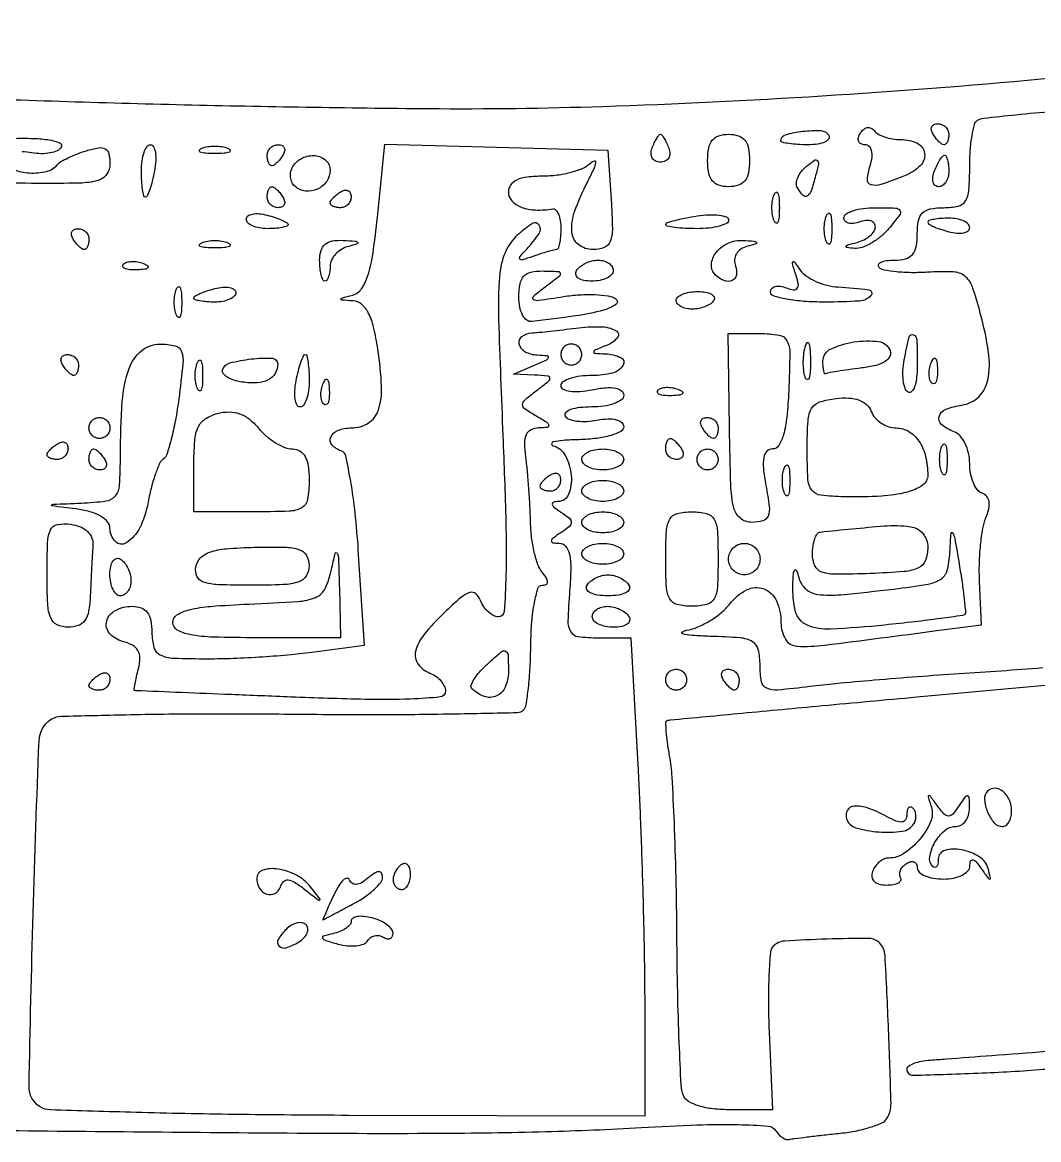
# Model space of a CAD drawing. Extents: x -19 to 322, y 67 to 181.
# Drawn here: x 137.2 to 183.3, y 67 to 117.6 of the extents above; entities that cross this region are included whole.
import ezdxf

# ---------------------------------------------------------------- set-up
doc = ezdxf.new("R2010")
doc.units = 0
doc.layers.get('0').update_dxf_attribs({"linetype": 'CONTINUOUS'})

msp = doc.modelspace()

# ---------------------------------------------------------------- linework, layer by layer
for points in [[(204.382, 117.444, -0.012283), (183.415, 114.994, -0.014636), (163.544, 113.751, -0.01034), (155.641, 113.652, -0.003884), (144.57, 113.828, -0.003939), (133.301, 114.184, -0.008338), (124.577, 114.674, -0.008701), (109.521, 116.035, -0.010734)], [(183.487, 88.324, -0.003428), (179.7, 88.055, 0.002729), (177.807, 87.924, 0.002466), (175.849, 87.767, 0.002469), (174.097, 87.61, 0.007862), (172.929, 87.48, -0.008691), (171.485, 87.323, -0.124286), (170.978, 87.402, -0.252148), (170.738, 87.703, -0.044898), (170.672, 88.443, 0.055231), (170.592, 89.159, 0.208687), (170.332, 89.514, 0.113336), (169.78, 89.686, 0.011771), (168.414, 89.757, -0.008587), (167.596, 89.795, -0.046966), (167.159, 89.864, -0.637962), (167.143, 89.946, -0.111747), (167.345, 90.031, 0.057491), (167.856, 90.183, 0.036201), (168.411, 90.469, 0.03604), (168.922, 90.835, 0.053959), (169.304, 91.229, -0.108632), (170.065, 91.859, -0.210054), (170.84, 91.907, -0.204131), (171.415, 91.366, -0.10356), (171.622, 90.376, 0.132885), (171.825, 89.626, 0.252949), (172.344, 89.31, 0.044375), (173.59, 89.357, 0.001381), (178.663, 90.014), (180.715, 90.285), (180.622, 92.246, -0.019231), (180.614, 93.064, -0.017845), (180.668, 93.902, -0.018162), (180.771, 94.643, -0.055547), (180.913, 95.129, 0.043597), (181.042, 95.535, 0.094895), (181.052, 95.86, 0.134712), (180.946, 96.094, 0.139861), (180.736, 96.238, -0.153297), (180.521, 96.393, -0.061828), (180.34, 96.711, -0.053377), (180.217, 97.129, -0.045102), (180.176, 97.588, 0.056824), (180.123, 98.053, 0.058432), (179.966, 98.49, 0.064709), (179.736, 98.834, 0.121949), (179.463, 99.025, -0.078938), (178.902, 99.349, -0.302825), (178.788, 99.715, -0.232776), (179.09, 100.042, -0.057064), (179.819, 100.233, 0.160237), (180.583, 100.61, 0.150177), (180.999, 101.377, 0.086805), (181.029, 102.616, 0.028658), (180.656, 104.405, 0.018017), (180.283, 105.614, 0.145623), (179.948, 106.08, 0.158056), (179.424, 106.267, 0.022297), (178.265, 106.25, -0.017269), (177.526, 106.232, -0.022418), (176.851, 106.269, -0.020914), (176.303, 106.348, -0.151637), (176.07, 106.47, -0.287075), (176.042, 106.594, -0.202101), (176.14, 106.703, -0.079863), (176.397, 106.777, -0.030393), (176.77, 106.8, 0.063183), (177.266, 106.863, 0.152237), (177.578, 107.056, 0.134463), (177.748, 107.41, 0.044892), (177.8, 107.988, -0.045527), (177.855, 108.591, -0.152009), (178.037, 108.938, -0.152009), (178.385, 109.121, -0.045527), (178.988, 109.176, 0.054025), (179.646, 109.247, 0.200006), (179.981, 109.482, 0.12532), (180.14, 109.965, 0.016657), (180.176, 111.048, -0.017723), (180.202, 111.781, -0.024547), (180.28, 112.434, -0.022686), (180.393, 112.951, -0.194248), (180.532, 113.137, -0.108362), (180.814, 113.232, -0.002342), (182.269, 113.389, -0.005261), (183.981, 113.547, -0.003513)], [(136.853, 110.904, 0.080644), (137.549, 110.751, 0.071396), (138.337, 110.821, 0.16599), (138.833, 111.131, -0.09194), (138.99, 111.265, -0.01872), (139.315, 111.436, -0.019143), (139.713, 111.608, -0.016924), (140.14, 111.757, -0.032553), (140.691, 111.891, -0.169808), (140.995, 111.84, -0.215718), (141.159, 111.622, -0.055172), (141.209, 111.173, -0.152691), (141.057, 110.686, -0.177173), (140.663, 110.408, -0.060859), (139.826, 110.289, -0.006678), (137.883, 110.276, -0.006492), (135.896, 110.315, -0.065335)], [(136.92, 112.318, -0.015707), (137.856, 112.309, -0.037501), (138.546, 112.229, -0.065139), (138.951, 112.095, -0.44474), (139.003, 111.916, -0.150451), (138.82, 111.757, -0.058192), (138.495, 111.655, -0.050755), (138.092, 111.62, -0.043385), (137.669, 111.664, 0.0452), (137.233, 111.707, 0.095325)], [(134.913, 67.385, 0.000509), (148.78, 67.26, 0.002995), (156.052, 67.245, 0.005651), (160.95, 67.32, 0.008076), (165.293, 67.506, -0.005878), (167.825, 67.626, -0.014639), (169.678, 67.637, -0.011972), (171.037, 67.573, -0.241059), (171.38, 67.365, 0.05298), (171.518, 67.187, 0.058677), (171.687, 67.048, 0.066787), (171.859, 66.968, 0.136577), (172.006, 66.963, -0.026955), (172.222, 67.003, -0.002164), (172.795, 67.076, -0.002919), (173.48, 67.156, -0.002236), (174.229, 67.236, 0.021806), (174.977, 67.345, 0.027472), (175.655, 67.514, 0.02756), (176.192, 67.712, 0.153274), (176.422, 67.911, 0.146058), (176.608, 68.601, 0.003557), (176.496, 71.935, 0.003089), (176.338, 75.3, 0.177555), (176.097, 75.861, 0.205821), (175.623, 76.067, 0.008223), (173.697, 76.04, 0.008796), (171.783, 75.949, 0.182006), (171.267, 75.716, 0.177551), (171.142, 75.444, 0.008728), (171.076, 74.442, 0.013237), (171.051, 73.225, 0.009093), (171.083, 71.846), (171.231, 68.309), (169.339, 68.309, -0.026878), (168.541, 68.351, -0.046598), (167.891, 68.484, -0.059938), (167.425, 68.688, -0.169387), (167.198, 68.956, -0.078959), (167.098, 69.431, -0.002662), (167.01, 71.352, -0.004972), (166.94, 73.627, -0.003439), (166.904, 76.203, 0.003799), (166.866, 78.843, 0.004606), (166.788, 81.317, 0.003916), (166.688, 83.397, 0.031528), (166.574, 84.347, -0.01064), (166.477, 84.942, -0.017262), (166.423, 85.452, -0.01135), (166.403, 85.863, -0.338254), (166.461, 85.942, -0.049289), (166.602, 85.97, -0.000048), (169.855, 86.278, -0.000486), (173.491, 86.618, -0.000298), (177.776, 87.012), (188.92, 88.029)], [(186.353, 71.153, -0.00017), (183.636, 70.943, -0.000228), (181.173, 70.754, -0.000156), (179.106, 70.598, -0.00241), (178.394, 70.548, 0.029636), (177.984, 70.496, 0.044882), (177.639, 70.399, 0.055108), (177.397, 70.275, 0.251892), (177.324, 70.141, 0.421789), (177.599, 69.873, 0.003871), (180.743, 69.979, 0.009197), (183.703, 70.155, 0.073188)]]:
    msp.add_lwpolyline(points, format="xyb")
for points in [[(178.512, 112.502, -0.082592), (178.438, 112.684, -0.161196), (178.453, 112.838, -0.182303), (178.553, 112.94, -0.108972), (178.722, 112.977, -0.093332), (178.914, 112.941, -0.09642), (179.077, 112.838, -0.099167), (179.187, 112.683, -0.105053), (179.225, 112.502, -0.042167), (179.21, 112.32, -0.061769), (179.164, 112.167, -0.081139), (179.096, 112.062, -0.210953), (179.016, 112.027, -0.151918), (178.916, 112.058, -0.038439), (178.781, 112.167, -0.035638), (178.64, 112.32, -0.029505)], [(165.778, 111.869, -0.017491), (165.881, 112.111, -0.025698), (165.99, 112.316, -0.023571), (166.091, 112.469, -0.238735), (166.157, 112.502, -0.238735), (166.223, 112.469, -0.023571), (166.325, 112.316, -0.025698), (166.433, 112.111, -0.017491), (166.536, 111.869, -0.090826), (166.582, 111.627, -0.136649), (166.525, 111.421, -0.147408), (166.375, 111.284, -0.112027), (166.157, 111.235, -0.112027), (165.939, 111.284, -0.147408), (165.789, 111.421, -0.136649), (165.733, 111.627, -0.090826)], [(168.296, 111.314, -0.044917), (168.346, 111.876, -0.124434), (168.509, 112.235, -0.149477), (168.802, 112.434, -0.07578), (169.246, 112.502, -0.07578), (169.69, 112.434, -0.149477), (169.983, 112.235, -0.124434), (170.146, 111.876, -0.044917), (170.196, 111.314, -0.044917), (170.146, 110.752, -0.124434), (169.983, 110.393, -0.149477), (169.69, 110.194, -0.07578), (169.246, 110.126, -0.07578), (168.802, 110.194, -0.149477), (168.509, 110.393, -0.124434), (168.346, 110.752, -0.044917)], [(171.622, 112.209, -0.33489), (171.829, 112.483, -0.041024), (172.614, 112.639, -0.040643), (173.434, 112.666, -0.247083), (173.788, 112.458, -0.293546), (173.785, 112.295, -0.140077), (173.619, 112.153, -0.072514), (173.286, 112.057, -0.034022), (172.838, 112.027, -0.014076), (172.372, 112.04, -0.023105), (171.979, 112.08, -0.019434), (171.679, 112.137, -0.349346)], [(175.661, 111.077, 0.0434), (175.748, 111.462, 0.093994), (175.731, 111.764, 0.150007), (175.618, 111.954, 0.185633), (175.428, 112.027, -0.115049), (175.25, 112.068, -0.185162), (175.145, 112.181, -0.15638), (175.133, 112.352, -0.078495), (175.217, 112.553, -0.078515), (175.364, 112.723, -0.12949), (175.534, 112.805, -0.155176), (175.701, 112.785, -0.129077), (175.839, 112.672, 0.110346), (176.017, 112.515, 0.043983), (176.317, 112.384, 0.040769), (176.677, 112.295, 0.040557), (177.047, 112.265, -0.110663), (177.802, 112.095, -0.257796), (178.131, 111.64, -0.23362), (177.934, 111.079, -0.098394), (177.245, 110.631, -0.012902), (176.153, 110.225, -0.152114), (175.705, 110.213, -0.360206), (175.537, 110.456, -0.055292)], [(142.323, 87.301, -0.401897), (142.3, 87.334, -0.005434), (142.346, 87.599, -0.011739), (142.412, 87.919, -0.007022), (142.504, 88.295, 0.059554), (142.569, 88.767, 0.137962), (142.48, 89.109, 0.137752), (142.224, 89.355, 0.059297), (141.78, 89.53, -0.148657), (141.19, 89.892, -0.252504), (141.061, 90.442, -0.209625), (141.458, 90.934, -0.120489), (142.21, 91.118, -0.085724), (142.622, 91.047, -0.146188), (142.901, 90.842, -0.117503), (143.06, 90.481, -0.045088), (143.11, 89.93, 0.066565), (143.201, 89.252, 0.220613), (143.484, 88.916, 0.100392), (144.089, 88.77, 0.009041), (145.657, 88.742, 0.009853), (146.798, 88.765, 0.006273), (148.123, 88.834, 0.006301), (149.422, 88.934, 0.011628), (150.475, 89.053), (152.745, 89.364), (152.466, 93.679, 0.010541), (152.322, 95.344, 0.016289), (152.122, 96.774, 0.010682), (151.896, 97.927, 0.264499), (151.687, 98.159, -0.130523), (151.272, 98.432, -0.296345), (151.217, 98.787, -0.204099), (151.547, 99.091, -0.085948), (152.154, 99.197, 0.142749), (152.916, 99.419, 0.17168), (153.373, 100.004, 0.093419), (153.52, 101.064, 0.024954), (153.351, 102.766, 0.020527), (153.159, 103.764, 0.060837), (152.919, 104.417, 0.100169), (152.614, 104.799, 0.158527), (152.229, 104.954, -0.002813), (151.718, 104.992, -0.373118), (151.677, 105.033, -0.354595), (151.712, 105.082, -0.002721), (152.212, 105.218, 0.180771), (152.606, 105.497, 0.072292), (152.899, 106.102, 0.040899), (153.131, 107.109, 0.010958), (153.331, 108.742), (153.664, 112.058), (158.723, 111.924), (163.781, 111.789), (163.926, 109.532, -0.011006), (163.981, 108.227, -0.093533), (163.884, 107.651, -0.214147), (163.612, 107.373, -0.093764), (163.094, 107.275, -0.17129), (162.445, 107.504, -0.207287), (162.147, 108.072, -0.105839), (162.278, 109.028, -0.032867), (162.863, 110.364, 0.011404), (163.136, 110.919, 0.066744), (163.231, 111.229, 0.548965), (163.165, 111.289, 0.12804), (163.003, 111.195, -0.093825), (162.664, 110.967, -0.034718), (162.119, 110.776, -0.032919), (161.479, 110.645, -0.033959), (160.835, 110.601, 0.028305), (160.126, 110.561, 0.07852), (159.647, 110.429, 0.128694), (159.37, 110.203, 0.159381), (159.267, 109.889, 0.18807), (159.422, 109.489, 0.116358), (159.845, 109.203, 0.082121), (160.494, 109.072, 0.048214), (161.286, 109.119, -0.258827), (161.423, 109.07, -0.083952), (161.538, 108.88, -0.059023), (161.617, 108.585, -0.035886), (161.643, 108.225, -0.019696), (161.628, 107.861, -0.031851), (161.584, 107.554, -0.033708), (161.521, 107.33, -0.31754), (161.444, 107.275, 0.063281), (161.322, 107.259, 0.006822), (161.048, 107.185, 0.008294), (160.723, 107.085, 0.006592), (160.375, 106.967, -0.009588), (159.9, 106.81, -0.303492), (159.787, 106.843, -0.363839), (159.788, 106.95, -0.011408), (160.098, 107.3, 0.03569), (160.662, 108.002, 0.302682), (160.669, 108.387, 0.413948), (160.358, 108.455, 0.040819), (159.686, 107.943, 0.112922), (159.118, 107.135, 0.078901), (158.862, 106.048, 0.026573), (158.823, 104.091, 0.00205), (159.017, 98.84, -0.003364), (159.151, 94.941, -0.012898), (159.155, 92.512, -0.01147), (159.078, 90.884, -0.393893), (158.82, 90.643, -0.119784), (158.595, 90.698, -0.065055), (158.36, 90.861, -0.058994), (158.15, 91.101, -0.058058), (158.002, 91.385, 0.12678), (157.787, 91.687, 0.263267), (157.512, 91.738, 0.096241), (157.101, 91.502, 0.012615), (156.354, 90.821, 0.030332), (155.434, 89.826, 0.113283), (155.058, 89.068, 0.218999), (155.17, 88.504, 0.145086), (155.703, 88.095, -0.06187), (155.975, 87.95, -0.060583), (156.206, 87.741, -0.065906), (156.363, 87.504, -0.113469), (156.416, 87.274, -0.383685), (156.178, 87.01, -0.016795), (154.836, 86.914, -0.015578), (152.769, 86.899, -0.003927), (149.406, 87.007, -0.000163), (146.714, 87.115, -0.000267), (144.434, 87.209, -0.000018), (142.384, 87.294, -0.03992)], [(142.635, 110.839, -0.032714), (142.665, 111.294, -0.050289), (142.755, 111.678, -0.064968), (142.887, 111.943, -0.249889), (143.044, 112.027, -0.285831), (143.184, 111.94, -0.076393), (143.266, 111.678, -0.053628), (143.284, 111.294, -0.031701), (143.226, 110.839, -0.013875), (143.126, 110.384, -0.021857), (143.012, 110, -0.017542), (142.899, 109.705, -0.300822), (142.817, 109.651, -0.347462), (142.745, 109.708, -0.020244), (142.688, 110, -0.023639), (142.648, 110.383, -0.014412)], [(145.367, 111.866, -0.057986), (145.638, 111.941, -0.037979), (145.961, 111.965, -0.037979), (146.284, 111.941, -0.057986), (146.555, 111.866, -0.174857), (146.655, 111.777, -0.447206), (146.626, 111.697, -0.078554), (146.385, 111.642, -0.017491), (145.961, 111.627, -0.017491), (145.538, 111.642, -0.078554), (145.297, 111.697, -0.447206), (145.268, 111.777, -0.174857)], [(148.337, 111.552, -0.105053), (148.376, 111.733, -0.099167), (148.485, 111.887, -0.09642), (148.648, 111.991, -0.093332), (148.84, 112.027, -0.108972), (149.009, 111.99, -0.182303), (149.11, 111.887, -0.161196), (149.124, 111.733, -0.082592), (149.05, 111.552, -0.029505), (148.922, 111.37, -0.035638), (148.781, 111.216, -0.038439), (148.647, 111.108, -0.151918), (148.547, 111.077, -0.210953), (148.467, 111.112, -0.081139), (148.399, 111.216, -0.061769), (148.353, 111.37, -0.042167)], [(149.5, 111.035, -0.142059), (149.934, 111.428, -0.137157), (150.517, 111.534, -0.165693), (150.996, 111.32, -0.20832), (151.188, 110.879, -0.151151), (151.031, 110.369, -0.135814), (150.608, 110.012, -0.137822), (150.066, 109.927, -0.157007), (149.59, 110.144, -0.101282), (149.458, 110.326, -0.081566), (149.395, 110.56, -0.078959), (149.409, 110.81, -0.08518)], [(178.578, 110.839, -0.02136), (178.697, 111.112, -0.030395), (178.826, 111.342, -0.030693), (178.95, 111.51, -0.222225), (179.038, 111.552, -0.289661), (179.111, 111.506, -0.046727), (179.17, 111.342, -0.039339), (179.212, 111.112, -0.024748), (179.225, 110.839, -0.062722), (179.191, 110.566, -0.08088), (179.09, 110.336, -0.098158), (178.94, 110.181, -0.152681), (178.765, 110.126, -0.184534), (178.613, 110.184, -0.147206), (178.52, 110.336, -0.100118), (178.507, 110.566, -0.055937)], [(172.368, 110.072, -0.158778), (172.319, 110.275, -0.080334), (172.381, 110.533, -0.06677), (172.541, 110.806, -0.053666), (172.778, 111.05, -0.020832), (173.134, 111.322, -0.365866), (173.269, 111.309, -0.250132), (173.315, 111.153, -0.013155), (173.192, 110.628, -0.014693), (172.989, 109.935, -0.167202), (172.82, 109.71, -0.367379), (172.63, 109.731, -0.05067)], [(148.337, 109.651, -0.042167), (148.353, 109.833, -0.061769), (148.399, 109.987, -0.081139), (148.467, 110.091, -0.210953), (148.547, 110.126, -0.151918), (148.647, 110.095, -0.038439), (148.781, 109.987, -0.035638), (148.922, 109.833, -0.029505), (149.05, 109.651, -0.082592), (149.124, 109.469, -0.161196), (149.11, 109.315, -0.182303), (149.009, 109.213, -0.108972), (148.84, 109.176, -0.093332), (148.648, 109.212, -0.09642), (148.485, 109.315, -0.099167), (148.376, 109.47, -0.105053)], [(151.188, 109.385, -0.151918), (151.22, 109.485, -0.038439), (151.328, 109.62, -0.035638), (151.482, 109.761, -0.029505), (151.664, 109.889, -0.082592), (151.845, 109.963, -0.161196), (151.999, 109.948, -0.182303), (152.102, 109.848, -0.108972), (152.139, 109.679, -0.093332), (152.103, 109.487, -0.09642), (151.999, 109.324, -0.099167), (151.845, 109.214, -0.105053), (151.664, 109.176, -0.042167), (151.482, 109.191, -0.061769), (151.328, 109.237, -0.081139), (151.224, 109.305, -0.210953)], [(171.307, 109.77, -0.174857), (171.396, 109.869, -0.447206), (171.477, 109.84, -0.078554), (171.532, 109.599, -0.017491), (171.547, 109.176, -0.017491), (171.532, 108.752, -0.078554), (171.477, 108.511, -0.447206), (171.396, 108.482, -0.174857), (171.307, 108.582, -0.057986), (171.233, 108.853, -0.037979), (171.208, 109.176, -0.037979), (171.233, 109.499, -0.057986)], [(147.387, 108.656, -0.24384), (147.462, 108.8, -0.106581), (147.666, 108.887, -0.070464), (147.973, 108.902, -0.040966), (148.337, 108.838, -0.016817), (148.701, 108.73, -0.025621), (149.008, 108.609, -0.023188), (149.239, 108.492, -0.269386), (149.288, 108.407, -0.326917), (149.236, 108.336, -0.029396), (149.008, 108.279, -0.029316), (148.702, 108.238, -0.018041), (148.337, 108.225, -0.043375), (147.973, 108.257, -0.063112), (147.666, 108.352, -0.082769), (147.458, 108.491, -0.206609)], [(166.395, 108.409, -0.322443), (166.453, 108.49, -0.013551), (166.814, 108.6, -0.018975), (167.274, 108.708, -0.011827), (167.82, 108.802, -0.025568), (168.367, 108.854, -0.042928), (168.827, 108.834, -0.055623), (169.15, 108.756, -0.314934), (169.246, 108.618, -0.282744), (169.153, 108.467, -0.049958), (168.827, 108.341, -0.041208), (168.367, 108.254, -0.026053), (167.82, 108.225, -0.012096), (167.274, 108.239, -0.019939), (166.814, 108.279, -0.014861), (166.455, 108.336, -0.360284)], [(173.683, 108.819, -0.174857), (173.772, 108.919, -0.447206), (173.853, 108.89, -0.078554), (173.908, 108.649, -0.017491), (173.923, 108.225, -0.017491), (173.908, 107.802, -0.078554), (173.853, 107.561, -0.447206), (173.772, 107.532, -0.174857), (173.683, 107.631, -0.057986), (173.609, 107.902, -0.037979), (173.584, 108.225, -0.037979), (173.609, 108.548, -0.057986)], [(175.067, 107.602, 0.052049), (175.385, 107.722, 0.060582), (175.655, 107.9, 0.070443), (175.838, 108.107, 0.147005), (175.899, 108.311, 0.171292), (175.841, 108.475, 0.15007), (175.689, 108.578, 0.106004), (175.459, 108.597, 0.06016), (175.186, 108.529, -0.055937), (174.913, 108.458, -0.100118), (174.683, 108.471, -0.147206), (174.531, 108.563, -0.184534), (174.473, 108.715, -0.259289), (174.572, 108.892, -0.060756), (174.891, 109.041, -0.047646), (175.35, 109.142, -0.030715), (175.894, 109.176, -0.008769), (176.809, 109.16, -0.246626), (177.009, 109.045, -0.316288), (177, 108.839, -0.012822), (176.501, 108.225, -0.042463), (176.136, 107.866, -0.041596), (175.713, 107.57, -0.044736), (175.298, 107.376, -0.106303), (174.962, 107.33, -0.011679), (174.613, 107.365, -0.488649), (174.579, 107.421, -0.233613), (174.652, 107.488, -0.006849)], [(180.176, 108.27, 0.206609), (180.105, 108.434, 0.082769), (179.896, 108.574, 0.063112), (179.589, 108.669, 0.043375), (179.225, 108.701, 0.018041), (178.861, 108.687, 0.029316), (178.554, 108.647, 0.029396), (178.327, 108.589, 0.326917), (178.275, 108.518, 0.269386), (178.324, 108.434, 0.023188), (178.554, 108.317, 0.025621), (178.861, 108.196, 0.016817), (179.225, 108.088, 0.040966), (179.589, 108.024, 0.070464), (179.896, 108.039, 0.106581), (180.101, 108.125, 0.24384)], [(139.546, 107.75, -0.082592), (139.472, 107.932, -0.161196), (139.486, 108.086, -0.182303), (139.587, 108.188, -0.108972), (139.756, 108.225, -0.093332), (139.948, 108.189, -0.09642), (140.111, 108.086, -0.099167), (140.22, 107.931, -0.105053), (140.259, 107.75, -0.042167), (140.243, 107.568, -0.061769), (140.197, 107.415, -0.081139), (140.129, 107.31, -0.210953), (140.049, 107.275, -0.151918), (139.949, 107.306, -0.038439), (139.815, 107.415, -0.035638), (139.674, 107.568, -0.029505)], [(145.367, 107.59, -0.057986), (145.638, 107.664, -0.037979), (145.961, 107.689, -0.037979), (146.284, 107.664, -0.057986), (146.555, 107.59, -0.174857), (146.655, 107.501, -0.447206), (146.626, 107.42, -0.078554), (146.385, 107.365, -0.017491), (145.961, 107.35, -0.017491), (145.538, 107.365, -0.078554), (145.297, 107.42, -0.447206), (145.268, 107.501, -0.174857)], [(150.713, 106.8, -0.070109), (150.775, 107.236, -0.149531), (150.959, 107.519, -0.135122), (151.285, 107.668, -0.052892), (151.782, 107.695, -0.005718), (152.325, 107.661, -0.197309), (152.438, 107.605, -0.541772), (152.418, 107.537, -0.01159), (152.02, 107.423, 0.071619), (151.702, 107.289, 0.07028), (151.433, 107.07, 0.075733), (151.251, 106.803, 0.112012), (151.188, 106.527, -0.033291), (151.171, 106.268, -0.051038), (151.119, 106.048, -0.066133), (151.042, 105.897, -0.247251), (150.951, 105.849, -0.295869), (150.859, 105.909, -0.04382), (150.783, 106.129, -0.037669), (150.73, 106.435, -0.023598)], [(168.645, 106.133, -0.218597), (168.469, 106.608, -0.150595), (168.682, 107.149, -0.118634), (169.222, 107.569, -0.120379), (169.891, 107.695, -0.005988), (170.405, 107.661, -0.207882), (170.51, 107.605, -0.526989), (170.489, 107.539, -0.011495), (170.104, 107.428, 0.080891), (169.804, 107.294, 0.111684), (169.6, 107.083, 0.121401), (169.517, 106.818, 0.107536), (169.561, 106.532, -0.133226), (169.602, 106.126, -0.254409), (169.406, 105.874, -0.203048), (169.041, 105.87, -0.099078)], [(141.813, 106.612, -0.126455), (141.968, 106.703, -0.060344), (142.199, 106.741, -0.05415), (142.464, 106.723, -0.051402), (142.724, 106.649, -0.054073), (142.922, 106.544, -0.470617), (142.93, 106.457, -0.168741), (142.791, 106.39, -0.018894), (142.437, 106.362, -0.028489), (142.106, 106.367, -0.077125), (141.878, 106.42, -0.208169), (141.791, 106.508, -0.296942)], [(159.742, 105.137, -0.044302), (159.794, 105.723, -0.141456), (159.966, 106.072, -0.155564), (160.286, 106.257, -0.057172), (160.811, 106.309, -0.007076), (161.519, 106.289, -0.352856), (161.617, 106.203, -0.275196), (161.565, 106.066, -0.005221), (160.937, 105.581, 0.012732), (160.388, 105.144, 0.534821), (160.402, 105.018, 0.1569), (160.634, 104.979, 0.00352), (161.767, 105.15, -0.024011), (162.49, 105.23, -0.026335), (163.194, 105.236, -0.027056), (163.792, 105.178, -0.106001), (164.136, 105.047, -0.538793), (164.138, 104.792, -0.081567), (163.573, 104.534, -0.029847), (162.329, 104.275, -0.008126), (160.336, 104.016, -0.196693), (160.106, 104.081, -0.105275), (159.913, 104.311, -0.075514), (159.785, 104.679, -0.04652)], [(162.356, 106.325, -0.08825), (162.518, 106.506, -0.053305), (162.764, 106.66, -0.051278), (163.05, 106.764, -0.061875), (163.334, 106.8, -0.067639), (163.596, 106.764, -0.08433), (163.818, 106.66, -0.09965), (163.966, 106.506, -0.142666), (164.019, 106.325, -0.195654), (163.945, 106.143, -0.086673), (163.731, 105.989, -0.066561), (163.415, 105.884, -0.0466), (163.04, 105.849, -0.047867), (162.686, 105.883, -0.104212), (162.436, 105.989, -0.181468), (162.328, 106.145, -0.202618)], [(171.147, 105.359, -0.186111), (171.205, 105.511, -0.146808), (171.358, 105.603, -0.099441), (171.59, 105.616, -0.05547), (171.865, 105.544, 0.053435), (172.195, 105.456, 0.284417), (172.36, 105.526, 0.204604), (172.404, 105.733, 0.030655), (172.295, 106.153, -0.004351), (172.141, 106.64, -0.285273), (172.163, 106.722, -0.449023), (172.228, 106.716, -0.005793), (172.498, 106.344, 0.090066), (172.774, 106.074, 0.044783), (173.204, 105.835, 0.042494), (173.708, 105.662, 0.04838), (174.212, 105.586, -0.019906), (175.601, 105.456, -0.60092), (175.698, 105.196, -0.198684), (175.185, 104.946, -0.014929), (173.602, 104.899, -0.017641), (172.661, 104.932, -0.028699), (171.868, 105.034, -0.028362), (171.28, 105.179, -0.329187)], [(144.221, 105.493, -0.174857), (144.31, 105.592, -0.447206), (144.39, 105.563, -0.078554), (144.446, 105.323, -0.017491), (144.461, 104.899, -0.017491), (144.446, 104.475, -0.078554), (144.39, 104.234, -0.447206), (144.31, 104.205, -0.174857), (144.221, 104.305, -0.057986), (144.147, 104.576, -0.037979), (144.122, 104.899, -0.037979), (144.147, 105.222, -0.057986)], [(145.011, 105.081, -0.269386), (145.06, 105.165, -0.023188), (145.29, 105.283, -0.025621), (145.597, 105.403, -0.016817), (145.961, 105.512, -0.040966), (146.325, 105.576, -0.070464), (146.632, 105.561, -0.106581), (146.837, 105.474, -0.24384), (146.912, 105.33, -0.206609), (146.841, 105.165, -0.082769), (146.632, 105.025, -0.063112), (146.325, 104.931, -0.043375), (145.961, 104.899, -0.018041), (145.597, 104.912, -0.029316), (145.29, 104.952, -0.029396), (145.063, 105.01, -0.326917)], [(166.87, 104.978, -0.224613), (166.942, 105.13, -0.075754), (167.157, 105.258, -0.057631), (167.474, 105.345, -0.038595), (167.848, 105.374, -0.039215), (168.207, 105.346, -0.084738), (168.468, 105.258, -0.160362), (168.591, 105.128, -0.253589), (168.582, 104.978, -0.107627), (168.436, 104.826, -0.050993), (168.194, 104.698, -0.047226), (167.903, 104.611, -0.048991), (167.604, 104.582, -0.052004), (167.323, 104.611, -0.071896), (167.086, 104.698, -0.091877), (166.926, 104.827, -0.179231)], [(138.043, 68.444, -0.263729), (137.544, 69.362, -0.00255), (137.729, 77.205, -0.002673), (137.995, 85.025, -0.242647), (138.546, 85.997, -0.138498), (138.981, 86.133, -0.0017), (141.941, 86.208, -0.004892), (145.383, 86.25, -0.003163), (149.367, 86.234, 0.002702), (153.335, 86.215, 0.004318), (156.725, 86.246, 0.001045), (159.681, 86.305, 0.193143), (159.957, 86.423, 0.160008), (160.075, 86.656, 0.010373), (160.174, 87.417, 0.014275), (160.25, 88.346, 0.010112), (160.284, 89.393, -0.016877), (160.331, 90.422, -0.027792), (160.448, 91.285, -0.026996), (160.608, 91.927, -0.329241), (160.8, 92.069, 0.112201), (160.977, 92.109, 0.290548), (161.044, 92.215, 0.1416), (160.99, 92.395, 0.02961), (160.795, 92.663, -0.088387), (160.605, 93.002, -0.026907), (160.44, 93.571, -0.026015), (160.321, 94.239, -0.025699), (160.272, 94.92, 0.007639), (160.245, 95.652, 0.005302), (160.193, 96.478, 0.005348), (160.127, 97.271, 0.010973), (160.055, 97.89, -0.030839), (160.007, 98.513, -0.108268), (160.087, 98.905, -0.172991), (160.296, 99.125, -0.113055), (160.639, 99.211, 0.018606), (161.044, 99.234, 0.442282), (161.105, 99.315, 0.208803), (161.021, 99.438, 0.008129), (160.54, 99.728, -0.017963), (160.015, 100.06, -0.24795), (159.913, 100.252, -0.219768), (160.009, 100.46, -0.014214), (160.54, 100.887, 0.006747), (161.092, 101.317, 0.259669), (161.149, 101.457, 0.353339), (161.055, 101.548, 0.01004), (160.455, 101.591), (159.504, 101.639), (160.455, 102.048, 0.005675), (161.002, 102.29, 0.223503), (161.086, 102.389, 0.467319), (161.035, 102.461, 0.011173), (160.574, 102.49, -0.114), (160.029, 102.638, -0.214973), (159.758, 102.993, -0.295726), (159.883, 103.339, -0.149913), (160.336, 103.506, 0.010396), (160.654, 103.53, 0.002707), (161.164, 103.582, 0.00275), (161.744, 103.648, 0.002807), (162.32, 103.72, -0.035928), (163.441, 103.785, -0.120702), (164.148, 103.602, -0.46803), (164.211, 103.289, -0.131482), (163.75, 102.95, 0.004645), (163.204, 102.73, 0.244878), (163.134, 102.646, 0.457866), (163.181, 102.583, 0.007879), (163.662, 102.556, -0.096614), (164.36, 102.391, -0.449151), (164.468, 102.043, -0.1982), (163.985, 101.685, -0.061313), (163.068, 101.573, 0.030819), (162.522, 101.539, 0.047785), (162.062, 101.436, 0.060981), (161.742, 101.287, 0.258791), (161.643, 101.109, 0.293575), (161.746, 100.949, 0.076205), (162.054, 100.862, 0.051981), (162.512, 100.852, 0.028511), (163.068, 100.931, -0.026134), (163.677, 101.02, -0.066631), (164.122, 101.002, -0.118186), (164.392, 100.885, -0.235987), (164.494, 100.682, -0.239743), (164.39, 100.477, -0.069405), (164.067, 100.304, -0.053191), (163.597, 100.186, -0.034977), (163.04, 100.147, 0.026952), (162.5, 100.118, 0.055737), (162.088, 100.026, 0.10349), (161.863, 99.892, 0.359763), (161.841, 99.735, 0.174824), (162.021, 99.593, 0.0501), (162.373, 99.512, 0.043863), (162.817, 99.496, 0.034573), (163.295, 99.553, -0.036826), (163.775, 99.609, -0.072073), (164.158, 99.57, -0.112281), (164.403, 99.445, -0.222936), (164.494, 99.252, -0.280421), (164.365, 99.04, -0.04877), (163.911, 98.859, -0.039917), (163.261, 98.725, -0.023856), (162.474, 98.666, 0.010557), (161.747, 98.631, 0.038999), (161.292, 98.563, 0.33877), (161.223, 98.48, 0.352052), (161.286, 98.394, -0.211617), (161.844, 97.949, -0.097158), (162.113, 97.039, -0.115069), (161.998, 96.194, -0.307664), (161.524, 95.863, 0.067648), (161.307, 95.831, 0.403287), (161.256, 95.741, 0.166561), (161.347, 95.601, 0.021186), (161.643, 95.388, -0.02521), (162.03, 95.105, -0.226004), (162.118, 94.92, -0.226004), (162.03, 94.735, -0.02521), (161.643, 94.452, 0.013892), (161.294, 94.209, 0.199099), (161.218, 94.082, 0.414634), (161.278, 94, 0.033873), (161.572, 93.977, -0.219752), (161.856, 93.841, -0.120015), (162.03, 93.487, -0.058587), (162.093, 92.852, -0.01543), (162.044, 91.831, 0.010471), (161.963, 90.446, 0.147385), (162.087, 89.97, 0.230229), (162.435, 89.746, 0.029461), (163.348, 89.693), (164.823, 89.693), (165.134, 83.916, -0.003805), (165.253, 81.335, -0.002463), (165.353, 78.348, -0.002476), (165.422, 75.429, -0.004686), (165.444, 73.075), (165.444, 68.012), (152.02, 68.055, -0.00239), (146.834, 68.097, -0.003748), (142.377, 68.188, -0.001063), (138.505, 68.304, -0.132206)], [(169.289, 99.197), (169.231, 103.473), (170.658, 103.473, -0.038866), (171.539, 103.405, -0.241919), (171.893, 103.146, -0.120503), (172.022, 102.586, -0.007373), (171.973, 100.86, -0.014868), (171.887, 99.692, -0.042317), (171.736, 98.892, -0.068974), (171.524, 98.403, -0.261507), (171.244, 98.246, 0.197508), (170.984, 98.139, 0.153683), (170.84, 97.867, 0.072811), (170.823, 97.373, 0.018801), (170.941, 96.583, -0.015478), (171.087, 95.64, -0.123504), (171.034, 95.207, -0.234682), (170.798, 94.99, -0.070307), (170.299, 94.92, -0.172778), (169.781, 95.104, -0.165064), (169.484, 95.579, -0.0501), (169.347, 96.61, -0.004601)], [(177.206, 102.274, -0.011685), (177.433, 103.326, -0.464652), (177.62, 103.42, -0.289827), (177.778, 103.19, -0.009424), (177.8, 102.02, -0.026952), (177.77, 101.48, -0.055737), (177.679, 101.068, -0.10349), (177.544, 100.842, -0.359763), (177.388, 100.82, -0.174824), (177.245, 101, -0.0501), (177.165, 101.352, -0.043863), (177.148, 101.796, -0.034573)], [(141.209, 94.652, 0.179455), (141.101, 94.944, 0.086562), (140.788, 95.201, 0.062867), (140.298, 95.402, 0.035151), (139.665, 95.526, -0.000683), (138.57, 95.664, -0.602997), (138.555, 95.703, -0.202828), (138.63, 95.739, -0.000452), (139.902, 95.794, 0.020773), (141.035, 95.89, 0.190801), (141.459, 96.123, 0.160434), (141.648, 96.604, 0.013654), (141.684, 97.949, -0.017274), (141.769, 100.406, -0.067734), (142.077, 101.888, -0.133871), (142.635, 102.694, -0.176516), (143.468, 102.998, -0.054809), (144.165, 102.921, -0.260326), (144.454, 102.664, -0.109507), (144.517, 102.114, -0.00717), (144.328, 100.512, -0.012607), (144.175, 99.542, -0.017592), (143.985, 98.684, -0.014074), (143.786, 97.995, -0.171953), (143.623, 97.78, 0.145311), (143.458, 97.585, 0.019786), (143.261, 97.082, 0.021406), (143.072, 96.452, 0.016581), (142.919, 95.751, -0.070984), (142.557, 94.669, -0.134348), (141.946, 93.99, -0.358258), (141.453, 94.048, -0.193885)], [(162.593, 102.523, 0.099038), (162.557, 102.704, 0.097945), (162.454, 102.859, 0.097945), (162.299, 102.962, 0.099038), (162.118, 102.998, 0.099038), (161.937, 102.962, 0.097945), (161.782, 102.859, 0.097945), (161.679, 102.704, 0.099038), (161.643, 102.523, 0.099038), (161.679, 102.342, 0.097945), (161.782, 102.187, 0.097945), (161.937, 102.084, 0.099038), (162.118, 102.048, 0.099038), (162.299, 102.084, 0.097945), (162.454, 102.187, 0.097945), (162.557, 102.342, 0.099038)], [(172.718, 102.87, -0.087174), (172.802, 103.054, -0.597527), (172.878, 103.045, -0.080377), (172.936, 102.793, -0.012823), (172.955, 102.285, -0.014395), (172.947, 101.772, -0.052471), (172.898, 101.45, -0.333666), (172.821, 101.389, -0.31318), (172.736, 101.445, -0.06278), (172.661, 101.729, -0.030339), (172.633, 102.105, -0.029507), (172.652, 102.506, -0.037336)], [(173.523, 102.231, -0.291636), (173.867, 102.771, -0.070574), (174.929, 103.094, -0.06963), (176.048, 103.11, -0.276818), (176.568, 102.704, -0.210674), (176.555, 102.438, -0.140163), (176.345, 102.21, -0.077495), (175.919, 102.032, -0.029002), (175.279, 101.914, 0.003697), (174.689, 101.836, 0.005458), (174.172, 101.758, 0.002657), (173.735, 101.685, 0.099799), (173.642, 101.649, -0.468117), (173.596, 101.663, -0.047), (173.558, 101.788, -0.033263), (173.531, 101.984, -0.017022)], [(139.071, 102.048, -0.082592), (138.996, 102.229, -0.161196), (139.011, 102.383, -0.182303), (139.112, 102.486, -0.108972), (139.28, 102.523, -0.093332), (139.472, 102.487, -0.09642), (139.636, 102.383, -0.099167), (139.745, 102.229, -0.105053), (139.784, 102.048, -0.042167), (139.768, 101.866, -0.061769), (139.722, 101.712, -0.081139), (139.654, 101.608, -0.210953), (139.574, 101.573, -0.151918), (139.474, 101.604, -0.038439), (139.34, 101.712, -0.035638), (139.199, 101.866, -0.029505)], [(145.171, 102.167, -0.174857), (145.26, 102.266, -0.447206), (145.341, 102.237, -0.078554), (145.396, 101.996, -0.017491), (145.411, 101.573, -0.017491), (145.396, 101.149, -0.078554), (145.341, 100.908, -0.447206), (145.26, 100.879, -0.174857), (145.171, 100.979, -0.057986), (145.097, 101.249, -0.037979), (145.072, 101.573, -0.037979), (145.097, 101.896, -0.057986)], [(146.309, 101.816, -0.264196), (146.64, 102.14, -0.037151), (147.614, 102.323, -0.039071), (148.565, 102.354, -0.400944), (148.812, 102.095, -0.1329), (148.698, 101.67, -0.144075), (148.387, 101.377, -0.10546), (147.879, 101.242, -0.050314), (147.202, 101.277, -0.037654), (146.826, 101.363, -0.060552), (146.526, 101.498, -0.084918), (146.342, 101.657, -0.246423)], [(149.647, 101.335, -0.013875), (149.747, 101.79, -0.021857), (149.86, 102.174, -0.017542), (149.974, 102.469, -0.300822), (150.056, 102.523, -0.347462), (150.127, 102.466, -0.020244), (150.185, 102.174, -0.023639), (150.225, 101.79, -0.014412), (150.238, 101.335, -0.032714), (150.208, 100.88, -0.050289), (150.118, 100.496, -0.064968), (149.986, 100.231, -0.249889), (149.829, 100.147, -0.285831), (149.689, 100.234, -0.076393), (149.606, 100.496, -0.053628), (149.589, 100.88, -0.031701)], [(178.425, 102.137, -0.054073), (178.531, 102.335, -0.470617), (178.617, 102.343, -0.168741), (178.684, 102.204, -0.018894), (178.713, 101.85, -0.028489), (178.707, 101.519, -0.077125), (178.655, 101.291, -0.208169), (178.567, 101.204, -0.296942), (178.463, 101.226, -0.126455), (178.371, 101.381, -0.060344), (178.333, 101.612, -0.05415), (178.351, 101.877, -0.051402)], [(150.864, 101.186, -0.054073), (150.969, 101.384, -0.470617), (151.056, 101.393, -0.168741), (151.123, 101.254, -0.018894), (151.151, 100.899, -0.028489), (151.146, 100.568, -0.077125), (151.093, 100.34, -0.208169), (151.005, 100.254, -0.296942), (150.901, 100.276, -0.126455), (150.809, 100.431, -0.060344), (150.772, 100.662, -0.05415), (150.79, 100.927, -0.051402)], [(166.048, 100.909, -0.126455), (166.204, 101.001, -0.060344), (166.434, 101.039, -0.05415), (166.699, 101.021, -0.051402), (166.959, 100.947, -0.054073), (167.157, 100.841, -0.470617), (167.165, 100.755, -0.168741), (167.027, 100.688, -0.018894), (166.672, 100.66, -0.028489), (166.341, 100.665, -0.077125), (166.113, 100.717, -0.208169), (166.026, 100.805, -0.296942)], [(172.81, 98.246, -0.014028), (172.846, 99.527, -0.116403), (173.01, 100.081, -0.187604), (173.373, 100.374, -0.04875), (174.12, 100.535, -0.04167), (174.703, 100.553, -0.076244), (175.168, 100.457, -0.097266), (175.505, 100.25, -0.115533), (175.715, 99.941, 0.08962), (175.887, 99.656, 0.066604), (176.166, 99.415, 0.065495), (176.503, 99.252, 0.079978), (176.849, 99.197, -0.137658), (177.416, 99.038, -0.10965), (177.875, 98.596, -0.088449), (178.174, 97.909, -0.058535), (178.275, 97.052, -0.249088), (178.034, 96.599, -0.086117), (177.336, 96.286, -0.04975), (176.172, 96.108, -0.017316), (174.473, 96.079, -0.024454), (173.428, 96.148, -0.202987), (173.023, 96.378, -0.152505), (172.844, 96.865, -0.012296)], [(145.011, 97.478, -0.017804), (145.051, 98.614, -0.08823), (145.207, 99.232, -0.143736), (145.526, 99.603, -0.077924), (146.08, 99.852, -0.064577), (146.608, 99.924, -0.08711), (147.082, 99.844, -0.082493), (147.519, 99.603, -0.051917), (147.938, 99.194, 0.042189), (148.296, 98.831, 0.0394), (148.717, 98.525, 0.041872), (149.137, 98.313, 0.096089), (149.483, 98.246, -0.135196), (149.818, 98.154, -0.137351), (150.056, 97.903, -0.089241), (150.196, 97.467, -0.032827), (150.238, 96.821, -0.041432), (150.166, 95.95, -0.230406), (149.901, 95.579, -0.11737), (149.327, 95.422, -0.008002), (147.624, 95.395), (145.011, 95.395)], [(140.259, 99.197, -0.099038), (140.295, 99.378, -0.097945), (140.398, 99.532, -0.097945), (140.553, 99.635, -0.099038), (140.734, 99.672, -0.099038), (140.915, 99.635, -0.097945), (141.07, 99.532, -0.097945), (141.173, 99.378, -0.099038), (141.209, 99.197, -0.099038), (141.173, 99.015, -0.097945), (141.07, 98.861, -0.097945), (140.915, 98.758, -0.099038), (140.734, 98.721, -0.099038), (140.553, 98.758, -0.097945), (140.398, 98.861, -0.097945), (140.295, 99.015, -0.099038)], [(168.058, 99.197, -0.082592), (167.984, 99.378, -0.161196), (167.998, 99.532, -0.182303), (168.099, 99.635, -0.108972), (168.268, 99.672, -0.093332), (168.46, 99.636, -0.09642), (168.623, 99.532, -0.099167), (168.732, 99.378, -0.105053), (168.771, 99.197, -0.042167), (168.755, 99.015, -0.061769), (168.709, 98.861, -0.081139), (168.641, 98.757, -0.210953), (168.561, 98.721, -0.151918), (168.461, 98.752, -0.038439), (168.327, 98.861, -0.035638), (168.186, 99.015, -0.029505)], [(166.395, 98.246, -0.042167), (166.41, 98.428, -0.061769), (166.456, 98.582, -0.081139), (166.524, 98.686, -0.210953), (166.604, 98.721, -0.151918), (166.705, 98.69, -0.038439), (166.839, 98.582, -0.035638), (166.98, 98.428, -0.029505), (167.108, 98.246, -0.082592), (167.182, 98.065, -0.161196), (167.167, 97.911, -0.182303), (167.067, 97.808, -0.108972), (166.898, 97.771, -0.093332), (166.706, 97.807, -0.09642), (166.543, 97.911, -0.099167), (166.433, 98.065, -0.105053)], [(138.358, 97.98, -0.151918), (138.389, 98.081, -0.038439), (138.498, 98.215, -0.035638), (138.651, 98.356, -0.029505), (138.833, 98.484, -0.082592), (139.015, 98.558, -0.161196), (139.169, 98.543, -0.182303), (139.271, 98.443, -0.108972), (139.308, 98.274, -0.093332), (139.272, 98.082, -0.09642), (139.169, 97.919, -0.099167), (139.015, 97.809, -0.105053), (138.833, 97.771, -0.042167), (138.651, 97.786, -0.061769), (138.498, 97.832, -0.081139), (138.393, 97.9, -0.210953)], [(140.259, 97.771, -0.042167), (140.274, 97.953, -0.061769), (140.32, 98.107, -0.081139), (140.388, 98.211, -0.210953), (140.468, 98.246, -0.151918), (140.569, 98.215, -0.038439), (140.703, 98.107, -0.035638), (140.844, 97.953, -0.029505), (140.972, 97.771, -0.082592), (141.046, 97.589, -0.161196), (141.031, 97.435, -0.182303), (140.931, 97.333, -0.108972), (140.762, 97.296, -0.093332), (140.57, 97.332, -0.09642), (140.407, 97.435, -0.099167), (140.297, 97.59, -0.105053)], [(162.593, 97.771, -0.191087), (162.665, 97.952, -0.088204), (162.872, 98.107, -0.068025), (163.18, 98.211, -0.048028), (163.544, 98.246, -0.048028), (163.907, 98.211, -0.068025), (164.215, 98.107, -0.088204), (164.422, 97.952, -0.191087), (164.494, 97.771, -0.191087), (164.422, 97.589, -0.088204), (164.215, 97.435, -0.068025), (163.907, 97.331, -0.048028), (163.544, 97.296, -0.048028), (163.18, 97.331, -0.068025), (162.872, 97.435, -0.088204), (162.665, 97.589, -0.191087)], [(167.82, 97.771, -0.099038), (167.857, 97.952, -0.097945), (167.96, 98.107, -0.097945), (168.114, 98.21, -0.099038), (168.296, 98.246, -0.099038), (168.477, 98.21, -0.097945), (168.631, 98.107, -0.097945), (168.735, 97.952, -0.099038), (168.771, 97.771, -0.099038), (168.735, 97.59, -0.097945), (168.631, 97.435, -0.097945), (168.477, 97.332, -0.099038), (168.296, 97.296, -0.099038), (168.114, 97.332, -0.097945), (167.96, 97.435, -0.097945), (167.857, 97.59, -0.099038)], [(178.911, 98.365, -0.174857), (179, 98.464, -0.447206), (179.08, 98.435, -0.078554), (179.135, 98.195, -0.017491), (179.15, 97.771, -0.017491), (179.135, 97.347, -0.078554), (179.08, 97.106, -0.447206), (179, 97.077, -0.174857), (178.911, 97.177, -0.057986), (178.836, 97.448, -0.037979), (178.812, 97.771, -0.037979), (178.836, 98.094, -0.057986)], [(171.783, 97.415, -0.174857), (171.872, 97.514, -0.447206), (171.952, 97.485, -0.078554), (172.007, 97.244, -0.017491), (172.022, 96.821, -0.017491), (172.007, 96.397, -0.078554), (171.952, 96.156, -0.447206), (171.872, 96.127, -0.174857), (171.783, 96.227, -0.057986), (171.708, 96.497, -0.037979), (171.684, 96.821, -0.037979), (171.708, 97.144, -0.057986)], [(161.643, 96.849, 0.108972), (161.606, 97.017, 0.182303), (161.503, 97.118, 0.161196), (161.349, 97.132, 0.082592), (161.168, 97.058, 0.029505), (160.986, 96.93, 0.035638), (160.832, 96.789, 0.038439), (160.724, 96.655, 0.151918), (160.692, 96.555, 0.210953), (160.728, 96.475, 0.081139), (160.832, 96.407, 0.061769), (160.986, 96.361, 0.042167), (161.168, 96.345, 0.105053), (161.349, 96.384, 0.099167), (161.503, 96.493, 0.09642), (161.607, 96.656, 0.093332)], [(162.593, 96.345, -0.191087), (162.665, 96.527, -0.088204), (162.872, 96.681, -0.068025), (163.18, 96.786, -0.048028), (163.544, 96.821, -0.048028), (163.907, 96.786, -0.068025), (164.215, 96.681, -0.088204), (164.422, 96.527, -0.191087), (164.494, 96.345, -0.191087), (164.422, 96.164, -0.088204), (164.215, 96.01, -0.068025), (163.907, 95.905, -0.048028), (163.544, 95.87, -0.048028), (163.18, 95.905, -0.068025), (162.872, 96.01, -0.088204), (162.665, 96.164, -0.191087)], [(162.593, 94.92, -0.191087), (162.665, 95.101, -0.088204), (162.872, 95.255, -0.068025), (163.18, 95.36, -0.048028), (163.544, 95.395, -0.048028), (163.907, 95.36, -0.068025), (164.215, 95.255, -0.088204), (164.422, 95.101, -0.191087), (164.494, 94.92, -0.191087), (164.422, 94.738, -0.088204), (164.215, 94.584, -0.068025), (163.907, 94.48, -0.048028), (163.544, 94.445, -0.048028), (163.18, 94.48, -0.068025), (162.872, 94.584, -0.088204), (162.665, 94.738, -0.191087)], [(166.395, 93.257, -0.012699), (166.427, 94.53, -0.114574), (166.58, 95.062, -0.210352), (166.914, 95.316, -0.058662), (167.583, 95.395, -0.058662), (168.251, 95.316, -0.210352), (168.586, 95.062, -0.114574), (168.738, 94.53, -0.012699), (168.771, 93.257, -0.012699), (168.738, 91.983, -0.114574), (168.586, 91.451, -0.210352), (168.251, 91.197, -0.058662), (167.583, 91.118, -0.058662), (166.914, 91.197, -0.210352), (166.58, 91.451, -0.114574), (166.427, 91.983, -0.012699)], [(138.358, 92.577, -0.009195), (138.385, 94.031, -0.101748), (138.522, 94.593, -0.24511), (138.83, 94.826, -0.077157), (139.427, 94.834, -0.059992), (139.873, 94.715, -0.098169), (140.199, 94.503, -0.114264), (140.388, 94.209, -0.104084), (140.437, 93.851, 0.003426), (140.41, 93.434, 0.001255), (140.378, 92.844, 0.001244), (140.345, 92.2, 0.001491), (140.318, 91.593, -0.032502), (140.243, 90.892, -0.111633), (140.069, 90.472, -0.155613), (139.768, 90.246, -0.084449), (139.308, 90.168, -0.111565), (138.811, 90.28, -0.189886), (138.524, 90.588, -0.082852), (138.389, 91.22, -0.011279)], [(173.048, 93.47, -0.034615), (173.074, 93.846, -0.050026), (173.152, 94.169, -0.062216), (173.267, 94.4, -0.222982), (173.404, 94.483, -0.005486), (176.296, 94.759, -0.056382), (177.495, 94.725, -0.187714), (178.053, 94.412, -0.173634), (178.275, 93.792, -0.089296), (178.167, 93.194, -0.199317), (177.858, 92.862, -0.087296), (177.205, 92.693, -0.009717), (175.661, 92.601, -0.008889), (174.128, 92.566, -0.081656), (173.472, 92.67, -0.208115), (173.161, 92.95, -0.107671)], [(172.16, 92.069, -0.008326), (172.19, 92.595, -0.142478), (172.249, 92.756, -0.594894), (172.324, 92.745, -0.024929), (172.425, 92.425, 0.147676), (172.744, 91.904, 0.153102), (173.293, 91.655, 0.054327), (174.334, 91.642, 0.00587), (176.73, 91.901, 0.010983), (178.284, 92.123, 0.111607), (178.884, 92.366, 0.189148), (179.172, 92.797, 0.043719), (179.285, 93.679, -0.008239), (179.327, 94.431, -0.724344), (179.402, 94.449, -0.096938), (179.497, 94.204, -0.002433), (179.699, 93.019, -0.005279), (179.828, 92.19, -0.008174), (179.92, 91.472, -0.00345), (179.984, 90.862, -0.2004), (179.951, 90.756, -0.186583), (179.85, 90.7, -0.001286), (178.844, 90.562, -0.004745), (177.685, 90.417, -0.002989), (176.329, 90.269, -0.013198), (173.865, 90.08, -0.114864), (172.792, 90.274, -0.232733), (172.285, 90.869, -0.072358)], [(145.101, 92.9, -0.146874), (145.315, 93.309, -0.118818), (145.736, 93.574, -0.061315), (146.473, 93.725, -0.013926), (147.749, 93.791, -0.010602), (149.137, 93.795, -0.076153), (149.795, 93.682, -0.184901), (150.117, 93.417, -0.129965), (150.238, 92.96, -0.138288), (150.108, 92.5, -0.175916), (149.766, 92.227, -0.071265), (149.065, 92.098, -0.010004), (147.59, 92.069, -0.009136), (146.116, 92.095, -0.071609), (145.444, 92.217, -0.205214), (145.154, 92.476, -0.158435)], [(162.593, 93.494, -0.191087), (162.665, 93.676, -0.088204), (162.872, 93.83, -0.068025), (163.18, 93.934, -0.048028), (163.544, 93.969, -0.048028), (163.907, 93.934, -0.068025), (164.215, 93.83, -0.088204), (164.422, 93.676, -0.191087), (164.494, 93.494, -0.191087), (164.422, 93.313, -0.088204), (164.215, 93.159, -0.068025), (163.907, 93.054, -0.048028), (163.544, 93.019, -0.048028), (163.18, 93.054, -0.068025), (162.872, 93.159, -0.088204), (162.665, 93.313, -0.191087)], [(169.246, 93.257, -0.099038), (169.3, 93.529, -0.097945), (169.455, 93.76, -0.097945), (169.687, 93.915, -0.099038), (169.959, 93.969, -0.099038), (170.231, 93.915, -0.097945), (170.462, 93.76, -0.097945), (170.617, 93.529, -0.099038), (170.672, 93.257, -0.099038), (170.617, 92.984, -0.097945), (170.462, 92.753, -0.097945), (170.231, 92.598, -0.099038), (169.959, 92.544, -0.099038), (169.687, 92.598, -0.097945), (169.455, 92.753, -0.097945), (169.3, 92.984, -0.099038)], [(141.209, 92.572, -0.047867), (141.243, 92.926, -0.104212), (141.349, 93.177, -0.181468), (141.505, 93.284, -0.202618), (141.684, 93.257, -0.08825), (141.866, 93.094, -0.053305), (142.02, 92.848, -0.051278), (142.124, 92.562, -0.061875), (142.16, 92.278, -0.067639), (142.124, 92.016, -0.08433), (142.02, 91.794, -0.09965), (141.866, 91.646, -0.142666), (141.684, 91.593, -0.195654), (141.503, 91.667, -0.086673), (141.349, 91.881, -0.066561), (141.244, 92.197, -0.0466)], [(144.06, 90.385, -0.25584), (144.247, 90.726, -0.083157), (144.794, 90.959, -0.040184), (145.787, 91.116, -0.008968), (147.502, 91.216, 0.006229), (149.737, 91.335, 0.082786), (150.537, 91.523, 0.186107), (150.961, 91.928, 0.057377), (151.248, 92.781, -0.009792), (151.42, 93.519, -0.715644), (151.505, 93.526, -0.093645), (151.569, 93.244, -0.002439), (151.607, 91.95), (151.664, 89.693), (147.862, 89.693, -0.007202), (145.902, 89.721, -0.037829), (144.832, 89.833, -0.08552), (144.258, 90.043, -0.268564)], [(162.831, 92.069, -0.085235), (162.992, 92.25, -0.053414), (163.231, 92.404, -0.051777), (163.508, 92.508, -0.064269), (163.781, 92.544, -0.064269), (164.054, 92.508, -0.051777), (164.331, 92.404, -0.053414), (164.571, 92.25, -0.085235), (164.732, 92.069, -0.259199), (164.74, 91.885, -0.162984), (164.585, 91.729, -0.081563), (164.251, 91.626, -0.034543), (163.781, 91.593, -0.034543), (163.312, 91.626, -0.081563), (162.978, 91.729, -0.162984), (162.822, 91.885, -0.259199)], [(163.068, 90.643, -0.142666), (163.121, 90.824, -0.09965), (163.27, 90.979, -0.08433), (163.491, 91.083, -0.067639), (163.753, 91.118, -0.061875), (164.037, 91.083, -0.051278), (164.323, 90.979, -0.053305), (164.569, 90.825, -0.08825), (164.732, 90.643, -0.202618), (164.759, 90.463, -0.181468), (164.652, 90.307, -0.104212), (164.401, 90.202, -0.047867), (164.047, 90.168, -0.0466), (163.672, 90.203, -0.066561), (163.356, 90.307, -0.086673), (163.142, 90.461, -0.195654)], [(157.614, 87.385, -0.290848), (157.58, 87.54, -0.053158), (157.715, 87.818, -0.042602), (157.967, 88.153, -0.026441), (158.314, 88.502, -0.008708), (158.943, 89.052, -0.271094), (159.139, 89.086, -0.301629), (159.251, 88.932, -0.0102), (159.267, 88.145, -0.103011), (159.124, 87.461, -0.184304), (158.728, 87.057, -0.193703), (158.18, 87.03, -0.113288)], [(140.259, 87.526, -0.151918), (140.29, 87.626, -0.038439), (140.398, 87.76, -0.035638), (140.552, 87.901, -0.029505), (140.734, 88.029, -0.082592), (140.916, 88.104, -0.161196), (141.07, 88.089, -0.182303), (141.172, 87.988, -0.108972), (141.209, 87.82, -0.093332), (141.173, 87.628, -0.09642), (141.07, 87.464, -0.099167), (140.915, 87.355, -0.105053), (140.734, 87.317, -0.042167), (140.552, 87.332, -0.061769), (140.398, 87.378, -0.081139), (140.294, 87.446, -0.210953)], [(166.395, 87.792, -0.099038), (166.431, 87.973, -0.097945), (166.534, 88.127, -0.097945), (166.689, 88.231, -0.099038), (166.87, 88.267, -0.099038), (167.051, 88.231, -0.097945), (167.206, 88.127, -0.097945), (167.309, 87.973, -0.099038), (167.345, 87.792, -0.099038), (167.309, 87.61, -0.097945), (167.206, 87.456, -0.097945), (167.051, 87.353, -0.099038), (166.87, 87.317, -0.099038), (166.689, 87.353, -0.097945), (166.534, 87.456, -0.097945), (166.431, 87.61, -0.099038)], [(169.008, 87.792, -0.082592), (168.934, 87.973, -0.161196), (168.949, 88.127, -0.182303), (169.049, 88.23, -0.108972), (169.218, 88.267, -0.093332), (169.41, 88.231, -0.09642), (169.573, 88.127, -0.099167), (169.683, 87.973, -0.105053), (169.721, 87.792, -0.042167), (169.706, 87.61, -0.061769), (169.66, 87.456, -0.081139), (169.592, 87.352, -0.210953), (169.512, 87.317, -0.151918), (169.412, 87.348, -0.038439), (169.277, 87.456, -0.035638), (169.136, 87.61, -0.029505)], [(177.044, 78.832, -0.140509), (177.001, 78.985, -0.099897), (177.037, 79.16, -0.085072), (177.148, 79.331, -0.068778), (177.317, 79.471, -0.080893), (177.501, 79.547, -0.159256), (177.658, 79.534, -0.183522), (177.762, 79.434, -0.111402), (177.8, 79.266, 0.217355), (177.887, 79.074, 0.078662), (178.149, 78.911, 0.059813), (178.533, 78.8, 0.040452), (178.988, 78.763, 0.047987), (179.443, 78.807, 0.067455), (179.829, 78.937, 0.087009), (180.09, 79.13, 0.189774), (180.183, 79.357, -0.072317), (180.217, 79.575, -0.393062), (180.312, 79.63, -0.161814), (180.463, 79.538, -0.021325), (180.694, 79.238, 0.003164), (181.008, 78.801, 0.240109), (181.082, 78.763, 0.487044), (181.117, 78.808, 0.005314), (181.006, 79.238, 0.191389), (180.606, 79.774, 0.091021), (179.79, 80.09, 0.11689), (179.044, 80.056, 0.335076), (178.75, 79.667, -0.040891), (178.733, 79.458, -0.11807), (178.677, 79.325, -0.253156), (178.595, 79.287, -0.184768), (178.501, 79.329, -0.242703), (178.362, 79.763, -0.085935), (178.586, 80.398, -0.081333), (179.025, 80.951, -0.186178), (179.514, 81.139, 0.125204), (179.766, 81.203, 0.101762), (179.979, 81.383, 0.091119), (180.121, 81.653, 0.078209), (180.168, 81.971, 0.012169), (180.153, 82.436, 0.328172), (180.079, 82.526, 0.306546), (179.965, 82.484, 0.011267), (179.693, 82.089, -0.027522), (179.409, 81.705, -0.223576), (179.217, 81.614, -0.213269), (179.018, 81.703, -0.025012), (178.705, 82.089, 0.003447), (178.392, 82.513, 0.30799), (178.322, 82.537, 0.420891), (178.291, 82.482, 0.004232), (178.436, 82.015, -0.18191), (178.401, 81.353, -0.071582), (177.913, 80.565, -0.070127), (177.204, 79.927, -0.149389), (176.506, 79.713, 0.106458), (176.295, 79.668, 0.066552), (176.08, 79.534, 0.062242), (175.893, 79.336, 0.066521), (175.766, 79.102, 0.126537), (175.738, 78.86, 0.166857), (175.838, 78.662, 0.129399), (176.064, 78.534, 0.064504), (176.393, 78.491, 0.038234), (176.709, 78.516, 0.082449), (176.94, 78.591, 0.156994), (177.05, 78.703, 0.260558)], [(182.076, 81.824, 0.09848), (181.975, 82.334, 0.119858), (181.688, 82.727, 0.164168), (181.321, 82.871, 0.211971), (180.987, 82.743, 0.218914), (180.849, 82.368, 0.079214), (180.984, 81.802, 0.079209), (181.289, 81.306, 0.218838), (181.652, 81.139, 0.15858), (181.814, 81.192, 0.097032), (181.952, 81.34, 0.078855), (182.045, 81.562, 0.060079)], [(177.641, 81.267, 0.076559), (177.717, 81.445, 0.073412), (177.736, 81.641, 0.077921), (177.699, 81.823, 0.107703), (177.61, 81.963, 0.139207), (177.502, 82.023, 0.260364), (177.408, 81.996, 0.147753), (177.344, 81.876, 0.049369), (177.324, 81.677, -0.122245), (177.267, 81.445, -0.254883), (177.117, 81.346, -0.120744), (176.847, 81.388, -0.02418), (176.405, 81.597, 0.034931), (175.566, 81.974, 0.102347), (174.942, 82.067, 0.250643), (174.632, 81.878, 0.216772), (174.592, 81.495, 0.245029), (175.018, 81.084, 0.053342), (176.055, 80.893, 0.053183), (177.119, 80.927, 0.223486)], [(150.299, 78.407, 0.105312), (149.669, 78.932, 0.082572), (148.823, 79.214, 0.116811), (148.133, 79.161, 0.326444), (147.862, 78.791, 0.138078), (147.986, 78.35, 0.170272), (148.315, 78.081, 0.213655), (148.683, 78.108, 0.190124), (148.932, 78.404, -0.110303), (149.08, 78.648, -0.231697), (149.283, 78.722, -0.118035), (149.578, 78.619, -0.02278), (150.042, 78.288, 0.001293), (150.642, 77.82, 0.280356), (150.711, 77.812, 0.481705), (150.724, 77.861, 0.001697)], [(152.258, 77.651, 0.028248), (152.758, 77.952, 0.035841), (153.181, 78.286, 0.038773), (153.48, 78.607, 0.170298), (153.564, 78.847, 0.130686), (153.517, 79.025, 0.287431), (153.398, 79.089, 0.128563), (153.195, 79.021, 0.028191), (152.898, 78.801, -0.040891), (152.604, 78.595, -0.110657), (152.363, 78.518, -0.182091), (152.184, 78.568, -0.153003), (152.066, 78.728, 0.349614), (151.954, 78.799, 0.167612), (151.788, 78.722, 0.064967), (151.575, 78.452, 0.025738), (151.352, 78.035, 0.003314), (151.146, 77.588, 0.006065), (150.986, 77.221, 0.002906), (150.862, 76.924, 0.743457), (150.877, 76.913, -0.026223), (150.935, 76.948, -0.000332), (151.313, 77.15, -0.000971), (151.751, 77.384, -0.000636)], [(154.832, 78.98, 0.05773), (154.803, 79.227, 0.124167), (154.715, 79.396, 0.190804), (154.586, 79.462, 0.16277), (154.436, 79.427, 0.071639), (154.284, 79.3, 0.05288), (154.156, 79.123, 0.053298), (154.069, 78.924, 0.076861), (154.04, 78.735, 0.087308), (154.07, 78.564, 0.094392), (154.156, 78.419, 0.100145), (154.285, 78.322, 0.112153), (154.436, 78.288, 0.170324), (154.587, 78.341, 0.094314), (154.715, 78.491, 0.074868), (154.802, 78.715, 0.055286)], [(152.884, 75.964, -0.099976), (153.021, 76.11, -0.09816), (153.205, 76.193, -0.097721), (153.408, 76.2, -0.098108), (153.597, 76.129, 0.077965), (153.766, 76.058, 0.155723), (153.91, 76.067, 0.18551), (154.005, 76.155, 0.115893), (154.04, 76.303, 0.173802), (153.972, 76.493, 0.062614), (153.76, 76.693, 0.052715), (153.453, 76.872, 0.041497), (153.089, 77, 0.037487), (152.725, 77.066, 0.065016), (152.418, 77.059, 0.09865), (152.213, 76.984, 0.261655), (152.139, 76.852, -0.177427), (152.079, 76.688, -0.067241), (151.895, 76.522, -0.055703), (151.625, 76.379, -0.043104), (151.307, 76.284, 0.017818), (150.887, 76.181, 0.472548), (150.846, 76.088, 0.203103), (150.967, 75.986, 0.007719), (151.544, 75.818, 0.04188), (151.973, 75.739, 0.05209), (152.379, 75.74, 0.061245), (152.704, 75.817, 0.167583)], [(149.763, 75.912, 0.059262), (149.999, 76.1, 0.093351), (150.144, 76.314, 0.126366), (150.176, 76.519, 0.174419), (150.098, 76.686, 0.155678), (149.921, 76.777, 0.097607), (149.687, 76.771, 0.07985), (149.431, 76.668, 0.061357), (149.193, 76.482, 0.064859), (148.837, 76.02, 0.340214), (148.876, 75.722, 0.28553), (149.2, 75.646, 0.056674)]]:
    msp.add_lwpolyline(points, format="xyb", close=True)

doc.saveas('drawing.dxf')
